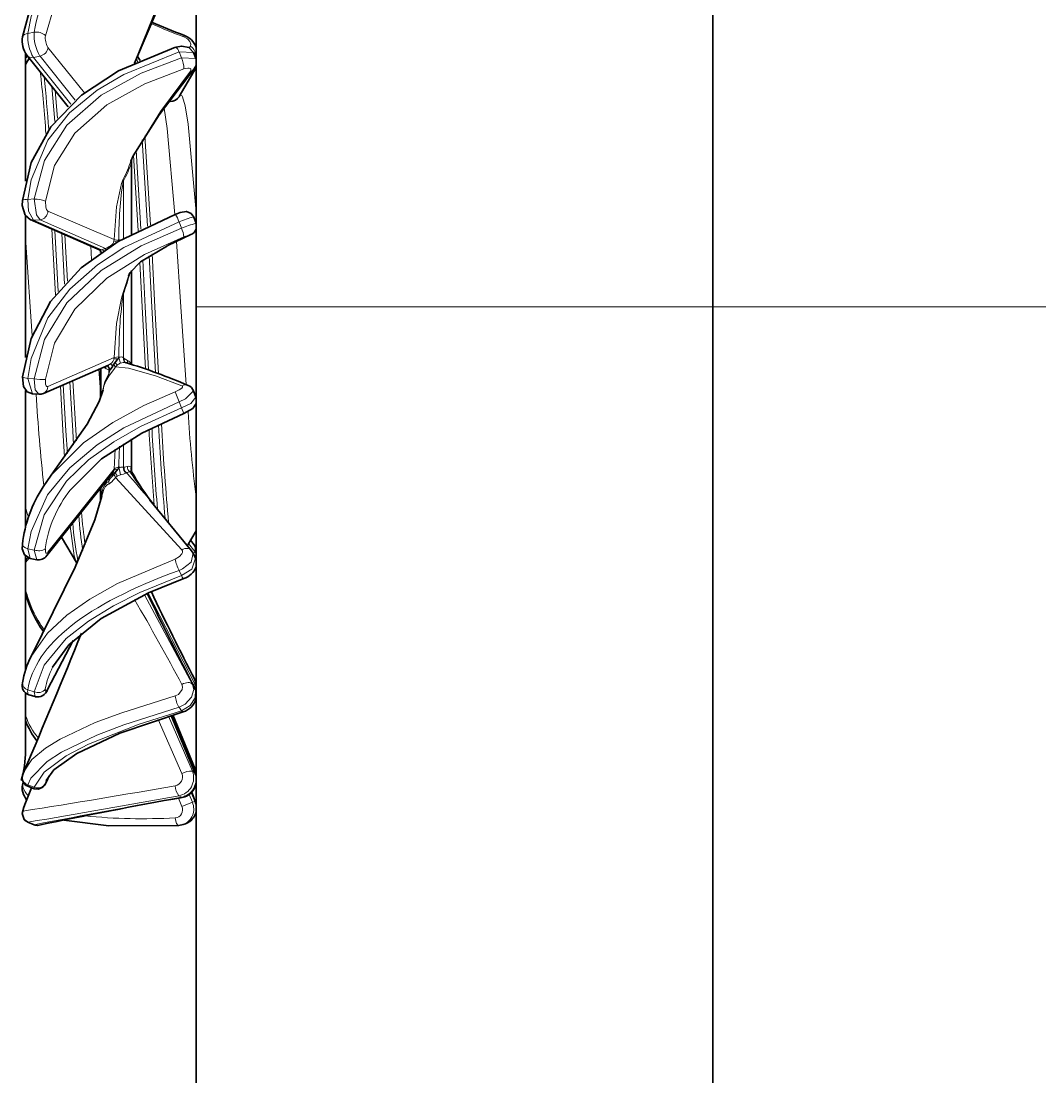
# Model space of a CAD drawing. Extents: x 315 to 857, y 212 to 651.
# Drawn here: x 543.56 to 549.48, y 355.37 to 361.5 of the extents above; entities that cross this region are included whole.
import ezdxf

# ---------------------------------------------------------------- set-up
doc = ezdxf.new("R2010")
doc.units = 0

msp = doc.modelspace()

# ---------------------------------------------------------------- linework, layer by layer
at = {"color": 7, "lineweight": 35, "ltscale": 0.125}
for p, q in [((544.5804, 359.8392), (544.5804, 364.8392)), ((547.5804, 359.8392), (547.5804, 364.8392)), ((547.5804, 359.8392), (547.5804, 364.8392))]:
    msp.add_line(p, q, dxfattribs=at)
at = {"color": 7, "lineweight": 35, "ltscale": 0.016846}
msp.add_line((544.5804, 361.3475), (544.5804, 362.0213), dxfattribs=at)
at = {"color": 7, "lineweight": 35, "ltscale": 0.004017}
msp.add_line((544.5804, 361.2785), (544.5804, 361.4392), dxfattribs=at)
msp.add_line((544.5804, 361.2785), (544.5804, 361.4392), dxfattribs=at)
at = {"color": 7, "lineweight": 35, "ltscale": 0.002294}
for p, q in [((544.5804, 361.3474), (544.5804, 361.4392)), ((544.5804, 361.3474), (544.5804, 361.4392)), ((544.5804, 358.2392), (544.5804, 358.331)), ((544.5804, 358.2392), (544.5804, 358.331))]:
    msp.add_line(p, q, dxfattribs=at)
at = {"color": 7, "lineweight": 13, "ltscale": 0.000956876}
msp.add_line((543.6033, 361.4264), (543.6408, 361.4342), dxfattribs=at)
at = {"color": 7, "lineweight": 13, "ltscale": 0.000248335}
msp.add_line((544.5093, 361.4067), (544.5088, 361.4167), dxfattribs=at)
at = {"color": 7, "lineweight": 13, "ltscale": 0.008459}
msp.add_line((543.7206, 361.3461), (543.9321, 361.0819), dxfattribs=at)
at = {"color": 7, "lineweight": 13, "ltscale": 0.000933072}
msp.add_line((544.4956, 361.2846), (544.4816, 361.3192), dxfattribs=at)
at = {"color": 7, "lineweight": 13, "ltscale": 0.002106}
msp.add_line((544.5658, 361.3156), (544.4816, 361.3192), dxfattribs=at)
at = {"color": 7, "lineweight": 13, "ltscale": 0.000271941}
msp.add_line((544.5473, 361.3526), (544.5406, 361.344), dxfattribs=at)
at = {"color": 7, "lineweight": 35, "ltscale": 0.000933081}
msp.add_line((544.5795, 361.2809), (544.5658, 361.3156), dxfattribs=at)
at = {"color": 7, "lineweight": 35, "ltscale": 0.000398593}
msp.add_line((543.6028, 361.2941), (543.5899, 361.2847), dxfattribs=at)
at = {"color": 7, "lineweight": 35, "ltscale": 0.003294}
msp.add_line((543.5906, 361.1792), (543.5906, 361.3109), dxfattribs=at)
at = {"color": 7, "lineweight": 35, "ltscale": 0.001065}
msp.add_line((543.6119, 361.2826), (543.5906, 361.2457), dxfattribs=at)
at = {"color": 7, "lineweight": 13, "ltscale": 0.000512055}
msp.add_line((543.6034, 361.2679), (543.5931, 361.2502), dxfattribs=at)
at = {"color": 7, "lineweight": 35, "ltscale": 0.009609}
msp.add_line((543.8376, 361), (543.5977, 361.3003), dxfattribs=at)
at = {"color": 7, "lineweight": 13, "ltscale": 0.000950123}
msp.add_line((543.637, 361.288), (543.6743, 361.2953), dxfattribs=at)
at = {"color": 7, "lineweight": 13, "ltscale": 0.008695}
msp.add_line((543.8541, 361.0163), (543.637, 361.288), dxfattribs=at)
at = {"color": 7, "lineweight": 13, "ltscale": 0.0082}
msp.add_line((543.6743, 361.2953), (543.879, 361.0391), dxfattribs=at)
at = {"color": 7, "lineweight": 13, "ltscale": 0.000668675}
msp.add_line((544.2407, 361.2623), (544.2354, 361.2885), dxfattribs=at)
at = {"color": 7, "lineweight": 35, "ltscale": 0.000832772}
msp.add_line((544.2387, 361.2976), (544.2554, 361.2688), dxfattribs=at)
at = {"color": 7, "lineweight": 13, "ltscale": 0.002099}
msp.add_line((544.4956, 361.2846), (544.5795, 361.2809), dxfattribs=at)
at = {"color": 7, "lineweight": 13, "ltscale": 0.000203476}
msp.add_line((544.5773, 361.2984), (544.5731, 361.2915), dxfattribs=at)
at = {"color": 7, "lineweight": 35, "ltscale": 0.000707245}
msp.add_line((544.5804, 361.2785), (544.5804, 361.3068), dxfattribs=at)
at = {"color": 7, "lineweight": 35, "ltscale": 0.000699615}
for p, q in [((544.5804, 361.2785), (544.5804, 361.3065)), ((544.5804, 361.2785), (544.5804, 361.3065)), ((544.5804, 358.3719), (544.5804, 358.3999)), ((544.5804, 358.3719), (544.5804, 358.3999))]:
    msp.add_line(p, q, dxfattribs=at)
at = {"color": 7, "lineweight": 35, "ltscale": 0.004836}
msp.add_line((544.5804, 361.2282), (544.4833, 361.0609), dxfattribs=at)
at = {"color": 7, "lineweight": 35, "ltscale": 0.000579726}
msp.add_line((544.5692, 361.2209), (544.5803, 361.2412), dxfattribs=at)
at = {"color": 7, "lineweight": 35, "ltscale": 0.000325012}
msp.add_line((544.5804, 361.2282), (544.5804, 361.2412), dxfattribs=at)
at = {"color": 7, "lineweight": 35, "ltscale": 0.022942}
msp.add_line((544.5804, 360.3235), (544.5804, 361.2412), dxfattribs=at)
at = {"color": 7, "lineweight": 35, "ltscale": 0.015252}
msp.add_line((543.5906, 360.5691), (543.5906, 361.1792), dxfattribs=at)
at = {"color": 7, "lineweight": 13, "ltscale": 0.005082}
msp.add_line((543.7606, 360.9159), (543.7431, 361.1184), dxfattribs=at)
at = {"color": 7, "lineweight": 13, "ltscale": 0.004026}
msp.add_line((543.776, 360.9344), (543.762, 361.0948), dxfattribs=at)
at = {"color": 7, "lineweight": 35, "ltscale": 0.000106855}
msp.add_line((544.4297, 361.0325), (544.4254, 361.0326), dxfattribs=at)
at = {"color": 7, "lineweight": 13, "ltscale": 0.012955}
msp.add_line((544.3158, 360.316), (544.2836, 360.8332), dxfattribs=at)
at = {"color": 7, "lineweight": 13, "ltscale": 0.012554}
msp.add_line((544.2991, 360.3083), (544.2684, 360.8095), dxfattribs=at)
at = {"color": 7, "lineweight": 35, "ltscale": 0.000835101}
msp.add_line((544.215, 360.716), (544.2017, 360.6853), dxfattribs=at)
at = {"color": 7, "lineweight": 13, "ltscale": 0.010997}
msp.add_line((544.2437, 360.2814), (544.2173, 360.7205), dxfattribs=at)
at = {"color": 7, "lineweight": 13, "ltscale": 0.011523}
msp.add_line((544.2607, 360.2899), (544.2331, 360.75), dxfattribs=at)
at = {"color": 7, "lineweight": 13, "ltscale": 0.00035131}
msp.add_line((544.2036, 360.672), (544.2056, 360.6859), dxfattribs=at)
at = {"color": 7, "lineweight": 13, "ltscale": 0.010281}
msp.add_line((544.2036, 360.672), (544.2036, 360.2607), dxfattribs=at)
at = {"color": 7, "lineweight": 13, "ltscale": 0.000285926}
msp.add_line((544.2056, 360.6859), (544.2063, 360.6973), dxfattribs=at)
at = {"color": 7, "lineweight": 35, "ltscale": 0.010885}
msp.add_line((544.2064, 360.6976), (544.2064, 360.2622), dxfattribs=at)
at = {"color": 7, "lineweight": 13, "ltscale": 0.000247343}
msp.add_line((544.1586, 360.5706), (544.157, 360.5804), dxfattribs=at)
at = {"color": 7, "lineweight": 13, "ltscale": 0.008352}
msp.add_line((544.1586, 360.2365), (544.1586, 360.5706), dxfattribs=at)
at = {"color": 7, "lineweight": 13, "ltscale": 0.000939991}
msp.add_line((543.6033, 360.4626), (543.6408, 360.4657), dxfattribs=at)
at = {"color": 7, "lineweight": 13, "ltscale": 0.010456}
msp.add_line((543.7206, 360.3953), (544.1047, 360.2298), dxfattribs=at)
at = {"color": 7, "lineweight": 35, "ltscale": 0.020536}
msp.add_line((543.5906, 359.5462), (543.5906, 360.3676), dxfattribs=at)
at = {"color": 7, "lineweight": 35, "ltscale": 0.011065}
msp.add_line((544.0229, 360.1691), (543.6171, 360.3458), dxfattribs=at)
at = {"color": 7, "lineweight": 13, "ltscale": 0.00093446}
msp.add_line((543.637, 360.3424), (543.6743, 360.3449), dxfattribs=at)
at = {"color": 7, "lineweight": 13, "ltscale": 0.010741}
msp.add_line((544.0309, 360.171), (543.637, 360.3424), dxfattribs=at)
at = {"color": 7, "lineweight": 13, "ltscale": 0.010384}
msp.add_line((543.6743, 360.3449), (544.0551, 360.1792), dxfattribs=at)
at = {"color": 7, "lineweight": 35, "ltscale": 0.00099944}
msp.add_line((544.5804, 360.3235), (544.5667, 360.3611), dxfattribs=at)
at = {"color": 7, "lineweight": 13, "ltscale": 0.009569}
msp.add_line((543.7639, 359.9088), (543.7431, 360.291), dxfattribs=at)
at = {"color": 7, "lineweight": 13, "ltscale": 0.008865}
msp.add_line((543.7802, 359.9291), (543.7611, 360.2832), dxfattribs=at)
at = {"color": 7, "lineweight": 13, "ltscale": 0.000999216}
msp.add_line((544.4956, 360.2961), (544.4816, 360.3336), dxfattribs=at)
at = {"color": 7, "lineweight": 35, "ltscale": 0.0244}
msp.add_line((544.5804, 359.3142), (544.5804, 360.2902), dxfattribs=at)
at = {"color": 7, "lineweight": 13, "ltscale": 0.010116}
msp.add_line((543.5906, 360.243), (543.6172, 359.8392), dxfattribs=at)
at = {"color": 7, "lineweight": 13, "ltscale": 0.007359}
msp.add_line((543.8173, 359.9717), (543.8014, 360.2656), dxfattribs=at)
at = {"color": 7, "lineweight": 13, "ltscale": 0.00673}
msp.add_line((543.8337, 359.9892), (543.819, 360.258), dxfattribs=at)
at = {"color": 7, "lineweight": 13, "ltscale": 0.000188137}
msp.add_line((544.1047, 360.2298), (544.1039, 360.2223), dxfattribs=at)
at = {"color": 7, "lineweight": 13, "ltscale": 0.000605574}
msp.add_line((544.1268, 360.2146), (544.1039, 360.2223), dxfattribs=at)
at = {"color": 7, "lineweight": 35, "ltscale": 0.000195618}
msp.add_line((544.1268, 360.2146), (544.1315, 360.2208), dxfattribs=at)
at = {"color": 7, "lineweight": 35, "ltscale": 0.000117493}
msp.add_line((544.1313, 360.2255), (544.1313, 360.2302), dxfattribs=at)
at = {"color": 7, "lineweight": 35, "ltscale": 0.000106812}
msp.add_line((544.1313, 360.2213), (544.1313, 360.2255), dxfattribs=at)
at = {"color": 7, "lineweight": 13, "ltscale": 0.000234077}
msp.add_line((544.1313, 360.2213), (544.1398, 360.2253), dxfattribs=at)
at = {"color": 7, "lineweight": 13, "ltscale": 0.003695}
msp.add_line((544.5473, 360.2576), (544.4137, 360.1943), dxfattribs=at)
at = {"color": 7, "lineweight": 35, "ltscale": 0.0037}
msp.add_line((544.5507, 360.2589), (544.4168, 360.1958), dxfattribs=at)
at = {"color": 7, "lineweight": 13, "ltscale": 0.009539}
msp.add_line((544.4671, 360.2199), (544.4922, 359.8392), dxfattribs=at)
at = {"color": 7, "lineweight": 13, "ltscale": 0.001957}
msp.add_line((543.969, 360.1927), (543.9742, 360.1145), dxfattribs=at)
at = {"color": 7, "lineweight": 35, "ltscale": 0.000293196}
msp.add_line((544.0264, 360.1581), (544.0229, 360.1693), dxfattribs=at)
at = {"color": 7, "lineweight": 35, "ltscale": 5.56946e-05}
msp.add_line((544.0264, 360.1581), (544.0264, 360.1558), dxfattribs=at)
at = {"color": 7, "lineweight": 13, "ltscale": 4.5878e-05}
msp.add_line((544.0264, 360.1581), (544.0266, 360.1562), dxfattribs=at)
at = {"color": 7, "lineweight": 13, "ltscale": 0.000431387}
msp.add_line((544.0471, 360.177), (544.0309, 360.171), dxfattribs=at)
at = {"color": 7, "lineweight": 13, "ltscale": 0.000207301}
msp.add_line((544.0471, 360.177), (544.0551, 360.1792), dxfattribs=at)
at = {"color": 7, "lineweight": 13, "ltscale": 0.000268707}
msp.add_line((544.0574, 360.174), (544.0471, 360.177), dxfattribs=at)
at = {"color": 7, "lineweight": 13, "ltscale": 0.006462}
msp.add_line((544.2676, 359.8392), (544.2538, 360.0973), dxfattribs=at)
at = {"color": 7, "lineweight": 13, "ltscale": 0.006759}
msp.add_line((544.285, 359.8401), (544.2706, 360.1101), dxfattribs=at)
at = {"color": 7, "lineweight": 13, "ltscale": 0.007459}
msp.add_line((544.3244, 359.8383), (544.3085, 360.1362), dxfattribs=at)
at = {"color": 7, "lineweight": 13, "ltscale": 0.007695}
msp.add_line((544.3417, 359.8392), (544.3252, 360.1466), dxfattribs=at)
at = {"color": 7, "lineweight": 13, "ltscale": 0.013543}
msp.add_line((544.2036, 360.0478), (544.2036, 359.506), dxfattribs=at)
at = {"color": 7, "lineweight": 35, "ltscale": 0.013218}
msp.add_line((544.2064, 360.0513), (544.2064, 359.5226), dxfattribs=at)
at = {"color": 7, "lineweight": 13, "ltscale": 0.000191084}
msp.add_line((544.1586, 359.9146), (544.157, 359.9221), dxfattribs=at)
at = {"color": 7, "lineweight": 13, "ltscale": 0.009286}
msp.add_line((544.1586, 359.5432), (544.1586, 359.9146), dxfattribs=at)
at = {"color": 7, "lineweight": 13, "ltscale": 0.00422}
msp.add_line((543.6172, 359.8392), (543.6281, 359.6708), dxfattribs=at)
at = {"color": 7, "lineweight": 13, "ltscale": 0.009011}
msp.add_line((544.287, 359.4793), (544.2676, 359.8392), dxfattribs=at)
at = {"color": 7, "lineweight": 13, "ltscale": 0.00919}
msp.add_line((544.3046, 359.4731), (544.285, 359.8401), dxfattribs=at)
at = {"color": 7, "lineweight": 13, "ltscale": 0.009511}
msp.add_line((544.3448, 359.4584), (544.3244, 359.8383), dxfattribs=at)
at = {"color": 7, "lineweight": 13, "ltscale": 0.009704}
msp.add_line((544.3627, 359.4516), (544.3417, 359.8392), dxfattribs=at)
at = {"color": 7, "lineweight": 13, "ltscale": 0.011302}
msp.add_line((544.4922, 359.8392), (544.5221, 359.3881), dxfattribs=at)
at = {"color": 7, "lineweight": 13, "ltscale": 0.075}
for p, q in [((547.5804, 359.8392), (544.5804, 359.8392)), ((550.5804, 359.8392), (547.5804, 359.8392))]:
    msp.add_line(p, q, dxfattribs=at)
at = {"color": 7, "lineweight": 35}
for p, q in [((544.5804, 359.8392), (544.5804, 294.0792)), ((547.5804, 359.8392), (547.5804, 294.0792)), ((547.5804, 359.8392), (547.5804, 294.0792)), ((544.5804, 297.0123), (544.5804, 356.9062))]:
    msp.add_line(p, q, dxfattribs=at)
at = {"color": 7, "lineweight": 13, "ltscale": 0.010489}
msp.add_line((543.7206, 359.3774), (544.1047, 359.5462), dxfattribs=at)
at = {"color": 7, "lineweight": 13, "ltscale": 0.000191927}
msp.add_line((544.1047, 359.5462), (544.1039, 359.5386), dxfattribs=at)
at = {"color": 7, "lineweight": 13, "ltscale": 0.000574583}
msp.add_line((544.1268, 359.5374), (544.1039, 359.5386), dxfattribs=at)
at = {"color": 7, "lineweight": 13, "ltscale": 0.000684464}
msp.add_line((544.132, 359.5485), (544.1047, 359.5462), dxfattribs=at)
at = {"color": 7, "lineweight": 35, "ltscale": 0.000665579}
msp.add_line((544.1268, 359.5374), (544.1102, 359.5165), dxfattribs=at)
at = {"color": 7, "lineweight": 35, "ltscale": 0.000199297}
msp.add_line((544.1268, 359.5374), (544.1315, 359.5438), dxfattribs=at)
at = {"color": 7, "lineweight": 35, "ltscale": 0.000108337}
msp.add_line((544.1313, 359.5442), (544.1313, 359.5485), dxfattribs=at)
at = {"color": 7, "lineweight": 13, "ltscale": 0.00084201}
msp.add_line((544.1313, 359.5442), (544.1419, 359.5122), dxfattribs=at)
at = {"color": 7, "lineweight": 13, "ltscale": 0.000687469}
msp.add_line((544.132, 359.5485), (544.1324, 359.576), dxfattribs=at)
at = {"color": 7, "lineweight": 13, "ltscale": 0.000138395}
msp.add_line((544.1586, 359.5432), (544.1632, 359.5402), dxfattribs=at)
at = {"color": 7, "lineweight": 13, "ltscale": 0.000565904}
msp.add_line((544.1632, 359.5402), (544.1826, 359.5284), dxfattribs=at)
at = {"color": 7, "lineweight": 35, "ltscale": 0.010312}
msp.add_line((543.6942, 359.3369), (544.0724, 359.5015), dxfattribs=at)
at = {"color": 7, "lineweight": 13, "ltscale": 0.003886}
msp.add_line((544.016, 359.4769), (544.0267, 359.3218), dxfattribs=at)
at = {"color": 7, "lineweight": 35, "ltscale": 0.004278}
msp.add_line((544.0264, 359.4814), (544.0264, 359.3103), dxfattribs=at)
at = {"color": 7, "lineweight": 13, "ltscale": 0.004177}
msp.add_line((544.0292, 359.4827), (544.0292, 359.3156), dxfattribs=at)
at = {"color": 7, "lineweight": 13, "ltscale": 0.00040727}
msp.add_line((544.0581, 359.4803), (544.0443, 359.489), dxfattribs=at)
at = {"color": 7, "lineweight": 13, "ltscale": 0.000347523}
msp.add_line((544.0581, 359.4803), (544.0549, 359.4939), dxfattribs=at)
at = {"color": 7, "lineweight": 13, "ltscale": 0.000433084}
msp.add_line((544.0743, 359.4743), (544.0581, 359.4803), dxfattribs=at)
at = {"color": 7, "lineweight": 13, "ltscale": 0.000430747}
msp.add_line((544.0836, 359.5081), (544.0684, 359.5), dxfattribs=at)
at = {"color": 7, "lineweight": 13, "ltscale": 0.001405}
msp.add_line((544.0744, 359.4364), (544.1067, 359.4824), dxfattribs=at)
at = {"color": 7, "lineweight": 35, "ltscale": 0.000664054}
msp.add_line((544.0966, 359.4956), (544.0822, 359.4733), dxfattribs=at)
at = {"color": 7, "lineweight": 13, "ltscale": 0.000450559}
msp.add_line((544.0966, 359.4956), (544.0836, 359.5081), dxfattribs=at)
at = {"color": 7, "lineweight": 35, "ltscale": 0.000230434}
msp.add_line((544.0969, 359.4962), (544.1016, 359.5042), dxfattribs=at)
at = {"color": 7, "lineweight": 35, "ltscale": 0.000376765}
msp.add_line((544.1102, 359.5165), (544.1016, 359.5042), dxfattribs=at)
at = {"color": 7, "lineweight": 13, "ltscale": 0.000428261}
msp.add_line((544.1016, 359.5042), (544.1124, 359.491), dxfattribs=at)
at = {"color": 7, "lineweight": 13, "ltscale": 0.000257942}
msp.add_line((544.1067, 359.4824), (544.1124, 359.491), dxfattribs=at)
at = {"color": 7, "lineweight": 13, "ltscale": 0.000488589}
msp.add_line((544.1102, 359.5165), (544.122, 359.5009), dxfattribs=at)
at = {"color": 7, "lineweight": 13, "ltscale": 0.000345878}
msp.add_line((544.1124, 359.491), (544.122, 359.5009), dxfattribs=at)
at = {"color": 7, "lineweight": 13, "ltscale": 0.000342576}
msp.add_line((544.2036, 359.506), (544.1964, 359.5177), dxfattribs=at)
at = {"color": 7, "lineweight": 35, "ltscale": 0.000431824}
msp.add_line((544.2064, 359.5226), (544.2064, 359.5053), dxfattribs=at)
at = {"color": 7, "lineweight": 13, "ltscale": 0.000938283}
msp.add_line((543.6033, 359.4236), (543.6408, 359.4216), dxfattribs=at)
at = {"color": 7, "lineweight": 13, "ltscale": 0.002317}
msp.add_line((543.6298, 359.3348), (543.6033, 359.4236), dxfattribs=at)
at = {"color": 7, "lineweight": 13, "ltscale": 0.000605774}
msp.add_line((544.0743, 359.4743), (544.0743, 359.4501), dxfattribs=at)
at = {"color": 7, "lineweight": 13, "ltscale": 0.000102328}
msp.add_line((544.0743, 359.4743), (544.0783, 359.4733), dxfattribs=at)
at = {"color": 7, "lineweight": 13, "ltscale": 0.000611845}
msp.add_line((544.0743, 359.4501), (544.0822, 359.4733), dxfattribs=at)
at = {"color": 7, "lineweight": 13, "ltscale": 0.0003418}
msp.add_line((544.0743, 359.4501), (544.0744, 359.4364), dxfattribs=at)
at = {"color": 7, "lineweight": 13, "ltscale": 9.61334e-05}
msp.add_line((544.0822, 359.4733), (544.0783, 359.4733), dxfattribs=at)
at = {"color": 7, "lineweight": 35, "ltscale": 0.01981}
msp.add_line((543.5906, 358.5623), (543.5906, 359.3547), dxfattribs=at)
at = {"color": 7, "lineweight": 13, "ltscale": 0.006401}
msp.add_line((543.8075, 359.1241), (543.7926, 359.3797), dxfattribs=at)
at = {"color": 7, "lineweight": 13, "ltscale": 0.006683}
msp.add_line((543.8248, 359.1201), (543.8094, 359.387), dxfattribs=at)
at = {"color": 7, "lineweight": 13, "ltscale": 0.007101}
msp.add_line((543.8641, 359.1201), (543.8478, 359.4037), dxfattribs=at)
at = {"color": 7, "lineweight": 13, "ltscale": 0.007147}
msp.add_line((543.8815, 359.1257), (543.8649, 359.4111), dxfattribs=at)
at = {"color": 7, "lineweight": 35, "ltscale": 0.000923752}
msp.add_line((543.6301, 359.3348), (543.667, 359.3323), dxfattribs=at)
at = {"color": 7, "lineweight": 13, "ltscale": 0.001549}
msp.add_line((544.4816, 359.2883), (544.4592, 359.346), dxfattribs=at)
at = {"color": 7, "lineweight": 35, "ltscale": 0.000960116}
msp.add_line((544.5798, 359.3158), (544.5662, 359.3517), dxfattribs=at)
at = {"color": 7, "lineweight": 13, "ltscale": 0.000960016}
msp.add_line((544.4956, 359.2525), (544.4816, 359.2883), dxfattribs=at)
at = {"color": 7, "lineweight": 13, "ltscale": 0.000900111}
msp.add_line((544.5099, 359.2195), (544.4956, 359.2525), dxfattribs=at)
at = {"color": 7, "lineweight": 35, "ltscale": 0.022668}
msp.add_line((544.5804, 358.3719), (544.5804, 359.2786), dxfattribs=at)
at = {"color": 7, "lineweight": 13, "ltscale": 0.003958}
msp.add_line((543.8175, 358.9661), (543.8075, 359.1241), dxfattribs=at)
at = {"color": 7, "lineweight": 13, "ltscale": 0.003324}
msp.add_line((543.8331, 358.9874), (543.8248, 359.1201), dxfattribs=at)
at = {"color": 7, "lineweight": 13, "ltscale": 0.002056}
msp.add_line((543.8692, 359.038), (543.8641, 359.1201), dxfattribs=at)
at = {"color": 7, "lineweight": 13, "ltscale": 0.001612}
msp.add_line((543.8854, 359.0613), (543.8815, 359.1257), dxfattribs=at)
at = {"color": 7, "lineweight": 13, "ltscale": 0.000408141}
msp.add_line((544.3248, 359.1201), (544.3238, 359.1364), dxfattribs=at)
at = {"color": 7, "lineweight": 13, "ltscale": 0.000872058}
msp.add_line((544.3641, 359.1201), (544.3621, 359.1549), dxfattribs=at)
at = {"color": 7, "lineweight": 13, "ltscale": 0.000933258}
msp.add_line((544.3815, 359.1257), (544.3792, 359.163), dxfattribs=at)
at = {"color": 7, "lineweight": 13, "ltscale": 0.004079}
msp.add_line((544.2036, 359.0718), (544.2036, 358.9086), dxfattribs=at)
at = {"color": 7, "lineweight": 35, "ltscale": 0.003647}
msp.add_line((544.2064, 359.0734), (544.2064, 358.9276), dxfattribs=at)
at = {"color": 7, "lineweight": 13, "ltscale": 0.002903}
msp.add_line((544.1047, 358.898), (544.1109, 359.0139), dxfattribs=at)
at = {"color": 7, "lineweight": 13, "ltscale": 0.002486}
msp.add_line((544.1324, 358.9311), (544.1357, 359.0305), dxfattribs=at)
at = {"color": 7, "lineweight": 13, "ltscale": 0.003419}
msp.add_line((544.1586, 358.9078), (544.1586, 359.0446), dxfattribs=at)
at = {"color": 7, "lineweight": 13, "ltscale": 0.00045859}
msp.add_line((544.1321, 358.9127), (544.1324, 358.9311), dxfattribs=at)
at = {"color": 7, "lineweight": 35, "ltscale": 0.001057}
msp.add_line((544.2064, 358.9276), (544.2064, 358.8853), dxfattribs=at)
at = {"color": 7, "lineweight": 35, "ltscale": 0.01531}
msp.add_line((543.7133, 358.3952), (544.0953, 358.8738), dxfattribs=at)
at = {"color": 7, "lineweight": 13, "ltscale": 0.015422}
msp.add_line((543.7206, 358.4153), (544.1047, 358.898), dxfattribs=at)
at = {"color": 7, "lineweight": 13, "ltscale": 0.000253314}
msp.add_line((544.0966, 358.8594), (544.088, 358.8647), dxfattribs=at)
at = {"color": 7, "lineweight": 35, "ltscale": 0.000201508}
msp.add_line((544.0969, 358.86), (544.1016, 358.8666), dxfattribs=at)
at = {"color": 7, "lineweight": 35, "ltscale": 0.000344471}
msp.add_line((544.1102, 358.8773), (544.1016, 358.8666), dxfattribs=at)
at = {"color": 7, "lineweight": 13, "ltscale": 0.000172228}
msp.add_line((544.1047, 358.898), (544.1039, 358.8911), dxfattribs=at)
at = {"color": 7, "lineweight": 35, "ltscale": 0.000635046}
msp.add_line((544.1268, 358.8965), (544.1102, 358.8773), dxfattribs=at)
at = {"color": 7, "lineweight": 35, "ltscale": 0.000187188}
msp.add_line((544.1268, 358.8965), (544.1315, 358.9023), dxfattribs=at)
at = {"color": 7, "lineweight": 35, "ltscale": 0.000154114}
msp.add_line((544.1313, 358.9066), (544.1313, 358.9127), dxfattribs=at)
at = {"color": 7, "lineweight": 35, "ltscale": 9.53674e-05}
msp.add_line((544.1313, 358.9027), (544.1313, 358.9066), dxfattribs=at)
at = {"color": 7, "lineweight": 13, "ltscale": 0.000117525}
msp.add_line((544.1586, 358.9078), (544.1632, 358.9086), dxfattribs=at)
at = {"color": 7, "lineweight": 13, "ltscale": 0.000494076}
msp.add_line((544.1632, 358.9086), (544.1826, 358.9126), dxfattribs=at)
at = {"color": 7, "lineweight": 13, "ltscale": 6.48813e-05}
msp.add_line((544.174, 358.8753), (544.176, 358.877), dxfattribs=at)
at = {"color": 7, "lineweight": 13, "ltscale": 0.000514724}
msp.add_line((544.176, 358.877), (544.196, 358.8815), dxfattribs=at)
at = {"color": 7, "lineweight": 13, "ltscale": 0.000202597}
msp.add_line((544.196, 358.8815), (544.2023, 358.8867), dxfattribs=at)
at = {"color": 7, "lineweight": 13, "ltscale": 0.00021668}
msp.add_line((544.2036, 358.9086), (544.1964, 358.9134), dxfattribs=at)
at = {"color": 7, "lineweight": 13, "ltscale": 8.1905e-05}
msp.add_line((544.2055, 358.8862), (544.2023, 358.8867), dxfattribs=at)
at = {"color": 7, "lineweight": 13, "ltscale": 0.000565706}
msp.add_line((544.2064, 358.8861), (544.2036, 358.9086), dxfattribs=at)
at = {"color": 7, "lineweight": 13, "ltscale": 4.8852e-05}
msp.add_line((544.2067, 358.8847), (544.2055, 358.8862), dxfattribs=at)
at = {"color": 7, "lineweight": 35, "ltscale": 4.94735e-05}
msp.add_line((544.2061, 358.8865), (544.2067, 358.8847), dxfattribs=at)
at = {"color": 7, "lineweight": 35, "ltscale": 0.002024}
msp.add_line((543.7386, 358.8615), (543.6921, 358.7952), dxfattribs=at)
at = {"color": 7, "lineweight": 13, "ltscale": 0.000527191}
msp.add_line((544.0743, 358.8472), (544.0743, 358.8261), dxfattribs=at)
at = {"color": 7, "lineweight": 13, "ltscale": 0.000125598}
msp.add_line((544.0743, 358.8472), (544.0783, 358.8441), dxfattribs=at)
at = {"color": 7, "lineweight": 13, "ltscale": 0.00046008}
msp.add_line((544.0743, 358.8261), (544.0822, 358.8427), dxfattribs=at)
at = {"color": 7, "lineweight": 13, "ltscale": 0.000378421}
msp.add_line((544.0743, 358.8261), (544.0744, 358.8109), dxfattribs=at)
at = {"color": 7, "lineweight": 13, "ltscale": 0.000101823}
msp.add_line((544.0822, 358.8427), (544.0783, 358.8441), dxfattribs=at)
at = {"color": 7, "lineweight": 13, "ltscale": 0.000227821}
msp.add_line((544.1067, 358.8412), (544.1124, 358.8483), dxfattribs=at)
at = {"color": 7, "lineweight": 13, "ltscale": 0.000305271}
msp.add_line((544.1124, 358.8483), (544.122, 358.8559), dxfattribs=at)
at = {"color": 7, "lineweight": 13, "ltscale": 0.014236}
msp.add_line((544.1124, 358.8483), (544.4984, 358.4296), dxfattribs=at)
at = {"color": 7, "lineweight": 35, "ltscale": 0.001897}
msp.add_line((544.0264, 358.7874), (544.0264, 358.7115), dxfattribs=at)
at = {"color": 7, "lineweight": 13, "ltscale": 0.000791446}
msp.add_line((544.0271, 358.7137), (544.0292, 358.7453), dxfattribs=at)
at = {"color": 7, "lineweight": 13, "ltscale": 0.001141}
msp.add_line((544.0292, 358.7909), (544.0292, 358.7453), dxfattribs=at)
at = {"color": 7, "lineweight": 35, "ltscale": 0.009516}
msp.add_line((544.313, 358.7179), (544.5549, 358.424), dxfattribs=at)
at = {"color": 7, "lineweight": 35, "ltscale": 0.004267}
msp.add_line((543.8853, 358.3556), (543.7997, 358.5032), dxfattribs=at)
at = {"color": 7, "lineweight": 35, "ltscale": 0.002466}
msp.add_line((544.5309, 358.4536), (544.5804, 358.5389), dxfattribs=at)
at = {"color": 7, "lineweight": 35, "ltscale": 0.004175}
msp.add_line((544.5804, 358.3719), (544.5804, 358.5389), dxfattribs=at)
at = {"color": 7, "lineweight": 35, "ltscale": 0.002542}
msp.add_line((544.5804, 358.4372), (544.5804, 358.5389), dxfattribs=at)
msp.add_line((544.5804, 358.4372), (544.5804, 358.5389), dxfattribs=at)
at = {"color": 7, "lineweight": 35, "ltscale": 0.002546}
msp.add_line((544.5804, 358.437), (544.5804, 358.5388), dxfattribs=at)
at = {"color": 7, "lineweight": 13, "ltscale": 0.000952624}
msp.add_line((543.6033, 358.4348), (543.6408, 358.4279), dxfattribs=at)
at = {"color": 7, "lineweight": 13, "ltscale": 0.001444}
msp.add_line((543.6179, 358.3789), (543.6033, 358.4348), dxfattribs=at)
at = {"color": 7, "lineweight": 13, "ltscale": 0.001436}
msp.add_line((544.5731, 358.4198), (544.5374, 358.4648), dxfattribs=at)
at = {"color": 7, "lineweight": 35, "ltscale": 0.000840848}
msp.add_line((544.5486, 358.4842), (544.5692, 358.4576), dxfattribs=at)
at = {"color": 7, "lineweight": 35, "ltscale": 0.016496}
msp.add_line((543.5906, 357.7332), (543.5906, 358.3931), dxfattribs=at)
at = {"color": 7, "lineweight": 13, "ltscale": 0.000831079}
msp.add_line((543.6113, 358.3806), (543.5906, 358.3546), dxfattribs=at)
at = {"color": 7, "lineweight": 35, "ltscale": 0.000235386}
msp.add_line((543.5977, 358.3781), (543.5923, 358.3704), dxfattribs=at)
at = {"color": 7, "lineweight": 35, "ltscale": 0.000198745}
msp.add_line((543.6027, 358.3843), (543.5977, 358.3781), dxfattribs=at)
at = {"color": 7, "lineweight": 35, "ltscale": 0.000950123}
msp.add_line((543.6179, 358.3789), (543.6552, 358.3716), dxfattribs=at)
at = {"color": 7, "lineweight": 13, "ltscale": 0.001453}
msp.add_line((543.6408, 358.4279), (543.6552, 358.3716), dxfattribs=at)
at = {"color": 7, "lineweight": 35, "ltscale": 0.000414551}
msp.add_line((544.5549, 358.424), (544.5637, 358.4099), dxfattribs=at)
at = {"color": 7, "lineweight": 35, "ltscale": 0.000822102}
msp.add_line((544.5773, 358.38), (544.5637, 358.4099), dxfattribs=at)
at = {"color": 7, "lineweight": 13, "ltscale": 0.000435368}
msp.add_line((544.5731, 358.4198), (544.5665, 358.4037), dxfattribs=at)
at = {"color": 7, "lineweight": 35, "ltscale": 0.00030631}
msp.add_line((544.5795, 358.3976), (544.575, 358.3861), dxfattribs=at)
at = {"color": 7, "lineweight": 35, "ltscale": 0.000694275}
msp.add_line((544.5804, 358.3721), (544.5804, 358.3999), dxfattribs=at)
at = {"color": 7, "lineweight": 35, "ltscale": 0.000153009}
msp.add_line((543.8888, 358.3505), (543.8853, 358.3556), dxfattribs=at)
at = {"color": 7, "lineweight": 35, "ltscale": 0.016848}
msp.add_line((544.5804, 357.6571), (544.5804, 358.331), dxfattribs=at)
at = {"color": 7, "lineweight": 35, "ltscale": 0.002295}
msp.add_line((544.5804, 358.2392), (544.5804, 358.331), dxfattribs=at)
msp.add_line((544.5804, 358.2392), (544.5804, 358.331), dxfattribs=at)
at = {"color": 7, "lineweight": 13, "ltscale": 0.000822539}
msp.add_line((544.4956, 358.2797), (544.4816, 358.3094), dxfattribs=at)
at = {"color": 7, "lineweight": 13, "ltscale": 0.014736}
msp.add_line((544.2817, 358.1681), (544.5591, 357.648), dxfattribs=at)
at = {"color": 7, "lineweight": 13, "ltscale": 0.014786}
msp.add_line((544.5731, 357.6516), (544.3032, 358.1779), dxfattribs=at)
at = {"color": 7, "lineweight": 35, "ltscale": 0.008068}
msp.add_line((543.7186, 357.6173), (543.8678, 357.9035), dxfattribs=at)
at = {"color": 7, "lineweight": 13, "ltscale": 0.007749}
msp.add_line((543.7206, 357.6249), (543.8639, 357.8998), dxfattribs=at)
at = {"color": 7, "lineweight": 13, "ltscale": 0.000626133}
msp.add_line((544.5731, 357.6272), (544.5591, 357.648), dxfattribs=at)
at = {"color": 7, "lineweight": 13, "ltscale": 0.000350092}
msp.add_line((544.5731, 357.6516), (544.5667, 357.6391), dxfattribs=at)
at = {"color": 7, "lineweight": 35, "ltscale": 0.000420791}
msp.add_line((544.5743, 357.6728), (544.5804, 357.6571), dxfattribs=at)
at = {"color": 7, "lineweight": 35, "ltscale": 0.008369}
msp.add_line((543.5906, 357.2638), (543.5906, 357.5985), dxfattribs=at)
at = {"color": 7, "lineweight": 13, "ltscale": 0.000975891}
msp.add_line((543.6033, 357.6153), (543.6408, 357.6044), dxfattribs=at)
at = {"color": 7, "lineweight": 35, "ltscale": 0.00097367}
msp.add_line((543.6088, 357.5879), (543.6461, 357.5766), dxfattribs=at)
at = {"color": 7, "lineweight": 13, "ltscale": 0.000706853}
msp.add_line((543.6408, 357.6044), (543.6461, 357.5766), dxfattribs=at)
at = {"color": 7, "lineweight": 13, "ltscale": 0.000196193}
msp.add_line((543.7206, 357.6249), (543.7186, 357.6173), dxfattribs=at)
at = {"color": 7, "lineweight": 35, "ltscale": 0.000434539}
msp.add_line((544.5804, 357.6091), (544.5742, 357.6253), dxfattribs=at)
at = {"color": 7, "lineweight": 13, "ltscale": 0.000614158}
msp.add_line((544.4956, 357.4949), (544.4816, 357.5151), dxfattribs=at)
at = {"color": 7, "lineweight": 35, "ltscale": 0.01051}
msp.add_line((544.5804, 357.1432), (544.5804, 357.5636), dxfattribs=at)
at = {"color": 7, "lineweight": 13, "ltscale": 0.008698}
msp.add_line((544.4214, 357.4626), (544.5591, 357.1431), dxfattribs=at)
at = {"color": 7, "lineweight": 13, "ltscale": 0.009005}
msp.add_line((544.5731, 357.1342), (544.4337, 357.4664), dxfattribs=at)
at = {"color": 7, "lineweight": 35, "ltscale": 0.009093}
msp.add_line((544.4363, 357.4672), (544.5758, 357.1313), dxfattribs=at)
at = {"color": 7, "lineweight": 13, "ltscale": 0.008693}
msp.add_line((544.5731, 357.1472), (544.4384, 357.4678), dxfattribs=at)
at = {"color": 7, "lineweight": 35, "ltscale": 0.008484}
msp.add_line((544.4464, 357.4702), (544.5759, 357.1565), dxfattribs=at)
at = {"color": 7, "lineweight": 13, "ltscale": 0.008554}
msp.add_line((544.36, 357.4431), (544.4984, 357.1302), dxfattribs=at)
at = {"color": 7, "lineweight": 35, "ltscale": 0.000357554}
msp.add_line((544.5804, 357.143), (544.5759, 357.1565), dxfattribs=at)
at = {"color": 7, "lineweight": 35, "ltscale": 0.000627144}
msp.add_line((543.5735, 357.1205), (543.5819, 357.1442), dxfattribs=at)
at = {"color": 7, "lineweight": 13, "ltscale": 0.000408825}
msp.add_line((543.7053, 357.0742), (543.7108, 357.0896), dxfattribs=at)
at = {"color": 7, "lineweight": 35, "ltscale": 0.000469639}
msp.add_line((543.7202, 357.1002), (543.7276, 357.1174), dxfattribs=at)
at = {"color": 7, "lineweight": 13, "ltscale": 0.00040683}
msp.add_line((543.7206, 357.1016), (543.727, 357.1165), dxfattribs=at)
at = {"color": 7, "lineweight": 13, "ltscale": 0.000413176}
msp.add_line((544.5731, 357.1342), (544.5591, 357.1431), dxfattribs=at)
at = {"color": 7, "lineweight": 13, "ltscale": 0.000101514}
msp.add_line((544.5758, 357.1313), (544.5731, 357.1342), dxfattribs=at)
at = {"color": 7, "lineweight": 35, "ltscale": 0.000364549}
msp.add_line((544.5804, 357.1174), (544.5758, 357.1313), dxfattribs=at)
at = {"color": 7, "lineweight": 13, "ltscale": 0.002361}
msp.add_line((543.6256, 357.0479), (543.5906, 356.9602), dxfattribs=at)
at = {"color": 7, "lineweight": 35, "ltscale": 0.002361}
msp.add_line((543.6256, 357.0479), (543.5906, 356.9602), dxfattribs=at)
at = {"color": 7, "lineweight": 13, "ltscale": 0.000996768}
msp.add_line((543.6033, 357.0641), (543.6408, 357.0505), dxfattribs=at)
at = {"color": 7, "lineweight": 13, "ltscale": 0.000197217}
msp.add_line((543.6038, 357.0562), (543.6033, 357.0641), dxfattribs=at)
at = {"color": 7, "lineweight": 35, "ltscale": 0.000996908}
msp.add_line((543.6038, 357.0562), (543.6412, 357.0424), dxfattribs=at)
at = {"color": 7, "lineweight": 13, "ltscale": 0.000201699}
msp.add_line((543.6408, 357.0505), (543.6412, 357.0424), dxfattribs=at)
at = {"color": 7, "lineweight": 35, "ltscale": 0.002814}
msp.add_line((544.5804, 356.9558), (544.5804, 357.0684), dxfattribs=at)
at = {"color": 7, "lineweight": 13, "ltscale": 0.001315}
msp.add_line((544.4784, 356.988), (544.4984, 356.9394), dxfattribs=at)
at = {"color": 7, "lineweight": 13, "ltscale": 0.000404853}
msp.add_line((544.4956, 356.9929), (544.4816, 357.0011), dxfattribs=at)
at = {"color": 7, "lineweight": 13, "ltscale": 0.000118354}
msp.add_line((544.5002, 356.992), (544.4956, 356.9929), dxfattribs=at)
at = {"color": 7, "lineweight": 13, "ltscale": 0.001633}
msp.add_line((544.5591, 356.9634), (544.4984, 356.9394), dxfattribs=at)
at = {"color": 7, "lineweight": 13, "ltscale": 0.001243}
msp.add_line((544.5405, 357.0095), (544.5591, 356.9634), dxfattribs=at)
at = {"color": 7, "lineweight": 13, "ltscale": 0.001404}
msp.add_line((544.5731, 356.9676), (544.5524, 357.0198), dxfattribs=at)
at = {"color": 7, "lineweight": 35, "ltscale": 0.00144}
msp.add_line((544.5552, 357.0223), (544.5762, 356.9687), dxfattribs=at)
at = {"color": 7, "lineweight": 13, "ltscale": 0.000364724}
msp.add_line((544.5731, 356.9676), (544.5591, 356.9634), dxfattribs=at)
at = {"color": 7, "lineweight": 13, "ltscale": 8.39649e-05}
msp.add_line((544.5762, 356.9687), (544.5731, 356.9676), dxfattribs=at)
at = {"color": 7, "lineweight": 35, "ltscale": 0.000343818}
msp.add_line((544.5804, 356.9556), (544.5762, 356.9687), dxfattribs=at)
at = {"color": 7, "lineweight": 35, "ltscale": 0.001005}
msp.add_line((543.6031, 356.8475), (543.6405, 356.8328), dxfattribs=at)
at = {"color": 7, "lineweight": 13, "ltscale": 0.001006}
msp.add_line((543.6033, 356.8476), (543.6408, 356.8329), dxfattribs=at)
at = {"color": 7, "lineweight": 35, "ltscale": 0.000674667}
msp.add_line((544.5062, 356.8342), (544.4797, 356.8291), dxfattribs=at)
at = {"color": 7, "lineweight": 35, "ltscale": 0.000395951}
msp.add_line((544.5199, 356.839), (544.5049, 356.8338), dxfattribs=at)
at = {"color": 7, "lineweight": 35}
for points in [[(544.4666, 362.1403), (544.1356, 362.0404), (543.92, 361.9305), (543.7396, 361.779), (543.624, 361.6002), (543.572, 361.4068)], [(544.2232, 361.2544), (544.3652, 361.5861), (544.5743, 362.0056)], [(544.462, 361.3462), (544.1309, 361.209), (543.9157, 361.069), (543.7368, 360.8852), (543.623, 360.6768), (543.5719, 360.457)], [(544.5658, 361.3156), (544.5376, 361.346), (544.4976, 361.3532), (544.4622, 361.3463)], [(544.215, 360.716), (544.3671, 360.9536), (544.5692, 361.2209)], [(543.6188, 360.3451), (543.5875, 360.3723), (543.5714, 360.4274), (543.5719, 360.457)], [(544.4594, 360.3764), (544.1288, 360.2187), (543.9143, 360.0657), (543.7361, 359.8715), (543.6229, 359.6567), (543.5719, 359.4342)], [(544.5667, 360.3611), (544.5518, 360.3824), (544.5243, 360.3938), (544.489, 360.3872), (544.4594, 360.3764)], [(544.4137, 360.1943), (544.2573, 360.1001), (544.1965, 360.037), (544.1877, 360.0182)], [(543.6298, 359.3348), (543.5995, 359.3464), (543.5776, 359.3766), (543.5719, 359.4342)], [(543.7386, 358.8615), (543.9484, 359.1579), (544.0186, 359.291), (544.0407, 359.3577)], [(544.5099, 359.2195), (544.5615, 359.2502), (544.5804, 359.2788)], [(543.8496, 358.7761), (544.032, 358.9564), (544.2662, 359.1067), (544.5099, 359.2195)], [(543.6229, 357.8106), (543.8786, 358.3284), (543.9929, 358.6023), (544.0332, 358.7403)], [(543.6179, 358.3789), (543.5849, 358.3993), (543.5716, 358.434), (543.572, 358.4615)], [(543.7476, 357.7469), (543.8414, 357.8768), (544.0286, 358.03), (544.3046, 358.1785), (544.5086, 358.2617)], [(543.7108, 357.0896), (543.7554, 357.1509), (543.8873, 357.2471), (544.1377, 357.3642), (544.5054, 357.488)], [(543.7202, 357.1002), (543.7017, 357.0632), (543.6904, 357.0507), (543.6647, 357.0397), (543.6412, 357.0424)], [(543.6031, 356.8475), (543.582, 356.8631), (543.571, 356.8985), (543.581, 356.9354), (543.5906, 356.9602)], [(544.4797, 356.8291), (544.0747, 356.8273), (543.8124, 356.8604)]]:
    msp.add_lwpolyline(points, dxfattribs=at)
at = {"color": 7, "lineweight": 13}
for points in [[(544.4816, 362.1264), (544.1613, 362.0321), (544.0061, 361.9608), (543.8458, 361.8544), (543.7181, 361.7203), (543.6229, 361.5244), (543.6033, 361.4264)], [(543.7053, 361.4136), (543.7583, 361.5902), (543.8762, 361.7463), (544.0294, 361.8584), (544.2078, 361.9421), (544.5093, 362.0294)], [(544.5473, 361.9935), (544.3793, 361.6471), (544.2211, 361.2535)], [(544.5093, 361.4067), (544.5304, 361.3953), (544.5453, 361.3799), (544.5509, 361.364), (544.5473, 361.3526)], [(544.4816, 361.3192), (544.1609, 361.1893), (544.0071, 361.0983), (543.8464, 360.9662), (543.7194, 360.8067), (543.6235, 360.5779), (543.6033, 360.4626)], [(543.6408, 360.4657), (543.6996, 360.6899), (543.8302, 360.8952), (544.0303, 361.0694), (544.2624, 361.1967), (544.4956, 361.2846)], [(543.7053, 360.4533), (543.7583, 360.6592), (543.8762, 360.8478), (544.0626, 361.0124), (544.2822, 361.1344), (544.5093, 361.2209)], [(544.5473, 361.2081), (544.3746, 360.9745), (544.215, 360.716)], [(544.5093, 361.2209), (544.5318, 361.2253), (544.5407, 361.225), (544.5471, 361.2228), (544.5492, 361.2211), (544.5508, 361.2179), (544.5507, 361.2149), (544.5473, 361.2081)], [(544.4833, 361.0609), (544.4884, 361.0672), (544.491, 361.0684), (544.4948, 361.0679), (544.4973, 361.066), (544.5024, 361.0583), (544.5175, 361.007), (544.5344, 360.9), (544.5802, 360.3897)], [(544.3954, 360.9922), (544.4124, 360.875), (544.4563, 360.3752)], [(544.1047, 360.2298), (544.1178, 360.4207), (544.1469, 360.5558), (544.157, 360.5804)], [(543.637, 360.3424), (543.6082, 360.3957), (543.6033, 360.4626)], [(543.6408, 360.4657), (543.6531, 360.3731), (543.6743, 360.3449)], [(543.7053, 360.4533), (543.7073, 360.418), (543.7124, 360.4041), (543.7177, 360.3972), (543.7206, 360.3953)], [(544.4816, 360.3336), (544.1609, 360.1837), (544.0074, 360.0836), (543.8467, 359.942), (543.7196, 359.7749), (543.6236, 359.5402), (543.6033, 359.4236)], [(543.6408, 359.4216), (543.6995, 359.6494), (543.8296, 359.8631), (544.0294, 360.0504), (544.2617, 360.193), (544.4956, 360.2961)], [(543.7053, 359.419), (543.7581, 359.6289), (543.8756, 359.827), (544.0616, 360.0057), (544.2814, 360.1437), (544.5093, 360.2457)], [(544.5093, 360.2457), (544.5454, 360.2584), (544.5494, 360.2595), (544.5505, 360.2597), (544.5473, 360.2576)], [(544.1047, 359.5462), (544.1177, 359.7421), (544.1467, 359.8899), (544.157, 359.9221)], [(544.1124, 359.491), (544.1876, 359.4831), (544.3446, 359.4386), (544.4984, 359.3815)], [(543.6408, 359.4216), (543.6465, 359.3573), (543.667, 359.3323)], [(543.7053, 359.419), (543.7063, 359.3912), (543.7101, 359.3817), (543.7144, 359.3775), (543.7168, 359.3768), (543.7206, 359.3774)], [(544.0743, 359.4501), (544.05, 359.4066), (544.0292, 359.3156)], [(544.4984, 359.3815), (544.5013, 359.3795), (544.5023, 359.3766), (544.5011, 359.373), (544.4971, 359.368), (544.4822, 359.3572), (544.4592, 359.346)], [(544.4592, 359.346), (544.2772, 359.266), (544.0977, 359.169), (543.9272, 359.0507), (543.7386, 358.8615)], [(544.5662, 359.3517), (544.5193, 359.3055), (544.4816, 359.2883)], [(544.4956, 359.2525), (544.5496, 359.2794), (544.5798, 359.3158)], [(544.4816, 359.2883), (544.161, 359.1367), (544.007, 359.0389), (543.8468, 358.905), (543.7187, 358.7491), (543.623, 358.5363), (543.6033, 358.4348)], [(543.6408, 358.4279), (543.6992, 358.6315), (543.8285, 358.8274), (543.9567, 358.9506), (544.1033, 359.0565), (544.2588, 359.1454), (544.4956, 359.2525)], [(544.0743, 358.8261), (544.0639, 358.8214), (544.05, 358.8067), (544.0411, 358.7887), (544.0292, 358.7453)], [(544.0744, 358.8109), (544.0656, 358.8076), (544.0532, 358.7954), (544.0448, 358.7795), (544.0332, 358.7403)], [(543.8853, 358.3556), (543.873, 358.3943), (543.8492, 358.5654)], [(543.7053, 358.4353), (543.7056, 358.4164), (543.7081, 358.4109), (543.7109, 358.4093), (543.7131, 358.4094), (543.7179, 358.4123), (543.7206, 358.4153)], [(544.4592, 358.3753), (544.125, 358.2331), (543.9633, 358.1433), (543.8302, 358.0501), (543.7172, 357.945), (543.6229, 357.8106)], [(544.4984, 358.4296), (544.5018, 358.4224), (544.5018, 358.4141), (544.4987, 358.4059), (544.4853, 358.3902), (544.4592, 358.3753)], [(544.5637, 358.4099), (544.5518, 358.3579), (544.5009, 358.3177), (544.4816, 358.3094)], [(544.4956, 358.2797), (544.556, 358.3172), (544.5773, 358.38)], [(543.6408, 357.6044), (543.6989, 357.7593), (543.8271, 357.9139), (543.9561, 358.0158), (544.1017, 358.1048), (544.2545, 358.1811), (544.4956, 358.2797)], [(544.4984, 357.6477), (544.5022, 357.6333), (544.4998, 357.6179), (544.4776, 357.5899), (544.4592, 357.5811)], [(544.5591, 357.648), (544.5667, 357.619), (544.5549, 357.5729), (544.518, 357.5324), (544.4816, 357.5151)], [(544.4592, 357.5811), (544.1487, 357.4831), (543.9954, 357.4257), (543.7905, 357.3304), (543.7054, 357.2779), (543.6269, 357.2109), (543.5819, 357.1442)], [(543.7053, 357.621), (543.7048, 357.6116), (543.7053, 357.6097), (543.7066, 357.6085), (543.7076, 357.6084), (543.7094, 357.6092), (543.7135, 357.6134), (543.7206, 357.6249)], [(544.4956, 357.4949), (544.5468, 357.5244), (544.5759, 357.5692), (544.5777, 357.6155), (544.5731, 357.6272)], [(544.4816, 357.5151), (544.162, 357.4132), (544.0048, 357.3532), (543.7983, 357.2541), (543.715, 357.1999), (543.6209, 357.1032), (543.6033, 357.0641)], [(543.6408, 357.0505), (543.6985, 357.1385), (543.826, 357.2335), (543.9559, 357.3014), (544.2504, 357.4175), (544.4956, 357.4949)], [(543.7053, 357.0742), (543.7047, 357.0717), (543.7048, 357.0707), (543.706, 357.0718), (543.7087, 357.0763), (543.7206, 357.1016)]]:
    msp.add_lwpolyline(points, dxfattribs=at)
for centre, radius, start, end in [((545.6331, 364.4258), 3.2214, 245.90227, 249.58421), ((543.6003, 361.3938), 0.032, 84.80249, 155.45685), ((543.8441, 361.4096), 0.2411, 176.00036, 210.4132), ((543.8812, 361.4166), 0.2409, 175.81653, 210.37152), ((543.6533, 361.3578), 0.077, 47.07402, 99.29707), ((543.8121, 361.4016), 0.1074, 173.59628, 211.28816), ((543.6629, 361.3528), 0.0584, 281.17936, 353.39515), ((544.4375, 361.3108), 0.044, 10.78806, 55.10359), ((544.5251, 361.3063), 0.0508, 342.84839, 64.42206), ((543.6269, 361.3259), 0.039, 221.18531, 284.87427), ((544.3597, 361.2197), 0.1502, 0.44228, 25.52626), ((537.0524, 360.4179), 6.6697, 3.67172, 6.75746), ((544.5419, 361.2428), 0.0351, 278.86989, 321.29079), ((536.2013, 360.3589), 7.5407, 3.8759, 6.21573), ((543.5579, 360.896), 0.6772, 332.21586, 342.12543), ((543.6478, 360.8568), 0.5856, 330.73341, 341.60626), ((544.2222, 360.6812), 0.0207, 160.75595, 206.56405), ((544.2288, 360.691), 0.0238, 156.79328, 192.58077), ((546.0875, 360.2594), 1.9548, 170.83568, 180.85467), ((543.5927, 360.4184), 0.0446, 76.38003, 118.28371), ((543.6421, 360.2875), 0.1779, 69.15506, 90.42384), ((543.6683, 360.3965), 0.0522, 276.51993, 358.66864), ((543.6339, 360.3849), 0.0426, 249.16481, 274.11635), ((544.3627, 360.3028), 0.1221, 14.48529, 37.25613), ((544.7177, 359.7712), 0.6094, 104.35666, 112.77397), ((544.3588, 360.2278), 0.1523, 6.76534, 26.53262), ((544.7304, 359.7368), 0.6061, 104.34101, 112.7758), ((544.0581, 360.2328), 0.047, 302.85456, 347.12248), ((544.1296, 360.305), 0.0794, 251.70631, 271.72177), ((544.0069, 360.1528), 0.023, 5.95977, 57.14965), ((544.0255, 360.1761), 0.00742, 249.42127, 316.94491), ((544.0284, 360.1436), 0.0275, 53.14168, 84.82958), ((544.0175, 360.2914), 0.1183, 288.51756, 303.96726), ((543.0151, 360.341), 1.2205, 339.55001, 345.66419), ((543.0237, 360.3371), 1.2068, 339.88549, 344.6768), ((546.3796, 359.5797), 2.2467, 171.42622, 180.09407), ((544.0541, 359.5499), 0.0512, 305.2936, 347.23274), ((544.145, 359.5323), 0.0176, 38.82725, 138.94259), ((544.1847, 359.5378), 0.0265, 168.4533, 246.13129), ((544.1879, 359.5341), 0.0252, 166.31873, 241.73301), ((544.0465, 359.4749), 0.0278, 358.75804, 53.92399), ((544.052, 359.4753), 0.0261, 355.56168, 61.19222), ((544.1601, 359.4567), 0.0584, 108.16371, 130.72145), ((544.1617, 359.4661), 0.05, 78.35033, 113.2737), ((544.2123, 359.524), 0.0301, 171.50474, 206.04991), ((544.1667, 359.4938), 0.038, 38.8249, 65.43273), ((543.6024, 359.481), 0.0566, 236.94657, 270.96491), ((543.684, 359.6355), 0.2179, 258.58452, 275.61571), ((544.2186, 359.33), 0.1796, 143.57763, 171.14675), ((543.6752, 359.378), 0.0454, 294.8311, 359.33583), ((544.5186, 359.3423), 0.0441, 69.35321, 117.36438), ((555.7095, 360.0986), 12.0825, 183.63129, 186.15704), ((552.5295, 359.7328), 8.0113, 183.59422, 187.15799), ((563.9771, 360.2718), 19.703, 183.33932, 184.61004), ((563.6796, 360.2361), 19.3869, 183.30001, 184.64593), ((561.507, 360.0865), 17.1699, 183.22649, 184.92456), ((559.9828, 359.9943), 15.6253, 183.18666, 185.16501), ((544.0613, 358.9015), 0.0439, 318.70609, 346.31696), ((544.0759, 358.8386), 0.0379, 14.90097, 47.53722), ((544.1209, 358.8672), 0.0296, 78.62807, 125.47762), ((544.1282, 358.8686), 0.0379, 84.36481, 128.60808), ((544.0673, 358.8392), 0.0573, 16.92624, 41.53204), ((544.1545, 358.8084), 0.0575, 102.61547, 124.36466), ((544.0051, 358.8466), 0.1381, 7.46373, 23.95386), ((544.1501, 358.8814), 0.028, 72.26172, 131.27942), ((544.1312, 358.9569), 0.0925, 276.59053, 297.66075), ((544.1902, 358.9028), 0.032, 171.06382, 239.52009), ((544.194, 358.9025), 0.0313, 168.87621, 234.77608), ((540.319, 355.4166), 5.1817, 39.57576, 41.89804), ((544.2148, 358.9081), 0.0326, 172.14338, 234.81465), ((544.1909, 358.8924), 0.0218, 75.24634, 112.36828), ((547.9285, 361.4672), 4.5406, 214.71195, 217.66084), ((544.229, 358.8994), 0.027, 160.00822, 209.32298), ((544.0109, 358.9069), 0.1157, 303.46706, 325.53307), ((544.391, 358.3448), 0.6919, 141.45591, 172.47688), ((544.0123, 358.7355), 0.0196, 347.64313, 29.86908), ((543.8398, 358.7159), 0.2519, 188.6309, 202.55542), ((547.144, 358.892), 3.2555, 184.65395, 188.23872), ((547.7346, 358.965), 3.8323, 184.74144, 187.6013), ((545.4145, 358.6878), 1.5536, 183.83879, 191.99956), ((543.6674, 358.4969), 0.0733, 248.93477, 301.59831), ((544.5242, 358.396), 0.0416, 31.19416, 127.53507), ((544.5381, 358.4356), 0.0382, 335.59641, 35.14661), ((543.6257, 358.3569), 0.0351, 142.78691, 183.65824), ((543.6862, 358.4164), 0.0344, 321.94655, 358.18018), ((544.734, 358.433), 0.281, 191.85774, 206.08482), ((544.5538, 358.4012), 0.0265, 357.01935, 44.07753), ((544.5276, 358.2873), 0.0322, 193.44657, 233.61993), ((544.2271, 358.353), 0.655, 193.63977, 216.5055), ((530.176, 349.9805), 16.2454, 28.16166, 30.15128), ((577.1924, 374.6019), 36.7716, 206.53584, 207.49196), ((544.1276, 357.5489), 0.4285, 152.48498, 170.31219), ((543.613, 357.6561), 0.0413, 179.00552, 256.75253), ((544.5526, 357.6637), 0.0236, 329.38237, 22.86216), ((544.5237, 357.6235), 0.0567, 349.38267, 29.61974), ((543.6312, 357.6047), 0.0288, 159.14591, 216.973), ((543.6637, 357.6536), 0.0537, 245.07192, 321.8783), ((544.6228, 357.599), 0.1645, 186.21674, 210.70094), ((543.963, 357.5932), 0.3934, 198.78088, 220.49154), ((544.5068, 357.4995), 0.0119, 202.43909, 262.80721), ((544.5662, 357.1546), 0.00995, 312.69295, 11.08673), ((544.4852, 357.1103), 0.0953, 4.96554, 22.80744), ((543.6193, 357.1089), 0.0473, 159.14965, 250.40726), ((544.4495, 357.1111), 0.0527, 280.61001, 21.32334), ((544.4605, 357.1049), 0.1061, 281.50012, 21.17001), ((544.4741, 357.0967), 0.1061, 281.67414, 20.79896), ((544.5486, 357.0553), 0.0894, 83.15167, 123.87426), ((543.6172, 357.0349), 0.0453, 157.37991, 197.34731), ((543.6364, 357.0586), 0.0615, 161.16725, 185.86322), ((537.4075, 396.7946), 40.356, 278.79131, 280.06339), ((543.7003, 357.093), 0.1315, 198.03165, 224.63754), ((543.6612, 357.0956), 0.0493, 245.65756, 334.09388), ((544.5509, 357.0587), 0.091, 179.58845, 219.70249), ((530.748, 432.9027), 77.134, 279.593859, 280.256141), ((557.9689, 282.6323), 75.5713, 100.269957, 100.929289), ((544.47, 356.9236), 0.097, 292.03622, 24.0707), ((544.4838, 356.9283), 0.0969, 292.01515, 23.70315), ((543.6221, 356.8941), 0.0502, 158.51365, 248.11443), ((543.7364, 356.8821), 0.1646, 151.81953, 169.30275), ((544.4556, 356.9192), 0.0468, 274.43183, 25.2675), ((544.2673, 360.1232), 3.2555, 264.14599, 273.37761), ((543.6591, 356.8788), 0.0495, 248.23855, 282.15355)]:
    msp.add_arc(centre, radius, start, end, dxfattribs=at)
at = {"color": 7, "lineweight": 35}
for centre, radius, start, end in [((545.6702, 364.5595), 3.3506, 246.25869, 249.71634), ((543.729, 361.3875), 0.158, 173.00533, 213.58517), ((544.4747, 361.3087), 0.1127, 18.64831, 72.47973), ((544.4307, 361.0958), 0.0632, 269.08193, 326.47445), ((544.5319, 360.3069), 0.0514, 291.29642, 340.99374), ((543.2811, 356.5317), 3.1141, 66.28005, 73.388), ((544.5126, 359.3299), 0.0578, 22.0975, 68.14454), ((543.6703, 359.3931), 0.061, 267.22688, 292.95705), ((545.2465, 359.4431), 1.1807, 208.24139, 219.46253), ((544.0485, 358.8859), 0.0549, 307.99322, 331.18722), ((544.3508, 358.3692), 0.7844, 147.10642, 173.24657), ((544.514, 358.4144), 0.07, 17.93098, 38.01498), ((543.6651, 358.4299), 0.0593, 260.33025, 324.2332), ((544.4737, 358.3709), 0.1143, 287.8009, 339.47002), ((544.2289, 358.3434), 0.6604, 194.84689, 216.16022), ((560.256, 365.8671), 17.7153, 205.73344, 207.72451), ((558.4713, 364.8635), 15.6469, 205.26309, 207.35826), ((508.6186, 372.1666), 38.0536, 336.74854, 338.05547), ((544.0745, 357.5762), 0.5088, 152.56845, 170.88284), ((543.6277, 357.6415), 0.0571, 164.55483, 250.56667), ((543.659, 357.6364), 0.0616, 257.85735, 342.27925), ((544.4749, 357.5937), 0.1099, 286.09364, 344.10374), ((543.975, 357.5752), 0.4083, 199.73473, 218.69328), ((542.9901, 357.2638), 0.6005, 343.09473, 359.99559), ((543.6226, 357.1042), 0.0516, 161.62308, 248.66491), ((543.6741, 357.0441), 0.103, 159.76848, 192.76566), ((544.4804, 357.0928), 0.1029, 281.1211, 346.37605), ((543.7283, 357.0709), 0.1621, 197.7704, 215.743), ((549.2417, 330.2834), 27.1257, 100.06658, 101.85406), ((544.4877, 356.9287), 0.0953, 288.96023, 346.49451), ((543.6589, 356.8801), 0.0508, 248.68175, 278.4245)]:
    msp.add_arc(centre, radius, start, end, dxfattribs=at)
at = {"color": 7, "lineweight": 13}
for centre, major_axis, ratio, start_param, end_param in [((719.2327, 284.0318), (175.5463, -77.5677), 0.054559, 3.066673, 3.157789), ((543.6216, 358.4556), (0.0497, -0.0058), 0.480765, 3.141516, 4.392595), ((867.1854, 315.7199), (323.5838, -41.8831), 0.036032, 3.072343, 3.140539), ((544.5159, 357.623), (0.0443, 0.0233), 0.604041, 0.06661, 1.651015), ((544.4774, 356.879), (0.0023, -0.05), 0.370729, 4.819521, 6.387614)]:
    msp.add_ellipse(centre, major_axis=major_axis, ratio=ratio, start_param=start_param, end_param=end_param, dxfattribs=at)

doc.saveas('drawing.dxf')
